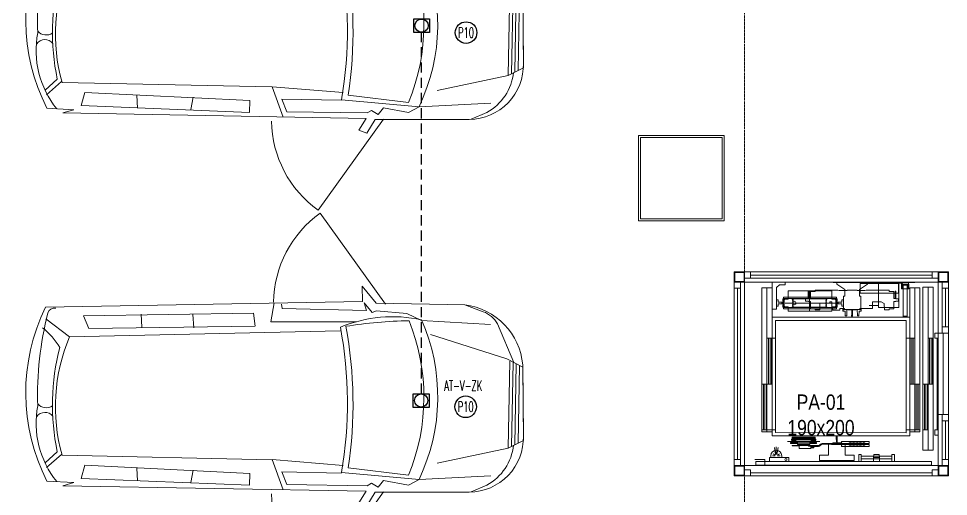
# Model space of a CAD drawing. Extents: x -1439 to 34962, y -872 to 8330.
# Drawn here: x 4591 to 5503, y 1440 to 1909 of the extents above; entities that cross this region are included whole.
import ezdxf
from ezdxf.enums import TextEntityAlignment as Align

# ---------------------------------------------------------------- set-up
doc = ezdxf.new("R2010")
doc.units = 0
doc.linetypes.add('DOT2', pattern=[0.125, 0, -0.125])
doc.linetypes.add('HIDDEN', pattern=[0.375, 0.25, -0.125])
doc.layers.get('0').update_dxf_attribs({"color": 9, "lineweight": 9})
for name, color, linetype, lineweight in [('01', 9, 'Continuous', 9), ('04', 9, 'Continuous', 9), ('05V', 9, 'Continuous', 9), ('06D', 9, 'Continuous', 9), ('07K', 9, 'Continuous', 9), ('10', 9, 'Continuous', 9), ('14', 9, 'Continuous', 9), ('15', 9, 'Continuous', 9), ('20', 9, 'DOT2', 9), ('21', 9, 'Continuous', 9), ('E-KABLO', 7, 'Continuous', 30), ('E-KUVVET', 7, 'Continuous', 30), ('E-YAZI', 7, 'Continuous', 30)]:
    doc.layers.add(name, color=color, linetype=linetype, lineweight=lineweight)
doc.styles.add('E-YAZI', font='txttw.shx')
doc.styles.add('MuuM_TEXT-STANDART', font='ARIALN.TTF')

# ---------------------------------------------------------------- blocks, each defined once
blk = doc.blocks.new('p-kolon-80x80-vw')
at = {"layer": '01'}
blk.add_lwpolyline([(-40, -40), (-40, 40), (40, 40), (40, -40)], close=True, dxfattribs=at)
blk = doc.blocks.new('p-araba-caddy')
for points in [[(4.26, 87.51), (96.49, 89.41), (104.41, 102.92), (112.34, 100.13), (105.35, 88.48), (403.12, 88.69), (392.45, 85.45), (418.68, 84.42, -0.236784), (423.23, -86.05), (112.38, -97.42), (113.04, -112.56), (99.21, -96.1), (12.07, -96.13, -0.35315), (-45.78, -38.19), (-47.76, 31.57, -0.418979), (4.26, 87.51, -0.014091)], [(2.59, 87.13), (-12.8, 80.33, 0.245122), (-38.23, 40.61, 1.092698)], [(409.1, 84.81, -0.220393), (429.15, 10.65, -0.069309), (420.89, -80.59, -0.369387), (413.22, -85.28, 0.321855)], [(64.08, 71.92), (123.59, 65.82, 0.084966), (128.47, -72.87, -0.035125), (66.42, -79.48, -0.194351), (64.08, 71.92, 5.525286)], [(420.8, 66.63), (409.14, 55.57, -0.115145), (408.6, -46.74, 0.095225), (425.84, -65.72, -1.448896)], [(198.7, 59.31), (404.34, 58.71, -0.170159), (399.21, -57.46), (133.8, -68.34)], [(414.2, 20.68, 0.498413), (429.89, 21.34, -5.209749)], [(414.6, 10.43, -0.389225), (429.11, 8.84, 0.453338)], [(-37.08, -40.41), (-20.32, -78.19, 0.180747), (-6.04, -89.68), (12.07, -96.13)]]:
    blk.add_lwpolyline(points, format="xyb")
for points in [[(-16.56, 71.13), (53.81, 76), (63.98, 81.75), (88.77, 77.77), (93.64, 84.4), (100.28, 80.42), (104.7, 83.08), (183.48, 83.52), (188.35, 71.13), (129.93, 71.13)], [(128.39, 63.59), (198.34, 59.3), (187.01, 88.59)], [(220.11, 84.66), (385.27, 81.17), (382, 68.06), (219.94, 73.15), (220.11, 84.66)], [(277.68, 83.09), (275.35, 70.89)], [(330.01, 82.53), (330.93, 69.98)], [(404.84, 57.96), (419.34, 71.17)], [(36.43, 59.8), (-33.06, 43.83), (-47.93, 36.03), (-46.07, -36.03), (-30.09, -43.83), (45.17, -66.5)], [(-42.85, 38.7), (-42.67, -37.69)], [(-39.62, 40.39), (-39.44, -39.27)], [(-36.39, 42.08), (-36.21, -40.84)], [(-33.17, 43.72), (-32.97, -41.82)], [(399.21, -57.46), (422.7, -74.75)], [(217.67, -71.23), (380.57, -66), (385.81, -78.37), (219.1, -84.08), (217.19, -71.23)], [(277.5, -68.54), (278.55, -81.67)], [(328.6, -68.26), (329.42, -80.94)], [(-13.38, -77.2), (54.33, -79.85), (68.94, -86.49), (98.59, -88.7), (103.01, -86.93), (110.98, -96.22), (108.33, -88.7), (191.09, -89.14), (191.97, -93.56)], [(118.18, -77.55), (201.93, -75.8), (199.3, -94.64)]]:
    blk.add_lwpolyline(points)
blk.add_lwpolyline([(53.8, 75.95), (130, 70.57, 0.08903), (133.77, -71.93, -0.153631), (54.26, -80.6, -0.218697)], format="xyb", close=True)
blk = doc.blocks.new('p- caddy')
for p, q in [((-86.52, 354.02), (-175.71, 289.92)), ((97.81, 351.94), (187, 287.83))]:
    blk.add_line(p, q)
blk.add_arc((-86.52, 354.02), 109.84, 215.7081, 269.02404)
at = {"extrusion": (0, 0, -1)}
blk.add_arc((-97.81, 351.94), 109.84, 215.7081, 269.02404, dxfattribs=at)
at = {"rotation": 268.9244510197643}
blk.add_blockref('p-araba-caddy', (10.6, 442.15), dxfattribs=at)
blk = doc.blocks.new('p-as-01')
at = {"layer": '06D'}
for p, q in [((-542.5, -67), (-542.5, -17)), ((-542.5, -17), (870, -17)), ((-542.5, -117), (-542.5, -67)), ((-542.5, -67), (870, -67)), ((870, -67), (-542.5, -67)), ((-525, -152), (-525, -17)), ((-525, -62), (-525, -17)), ((-525, -17), (-75, -17)), ((-525, -32), (-75, -32)), ((-525, -47), (-75, -47)), ((-75, -62), (-525, -62)), ((-75, -17), (-75, -62)), ((-75, -112), (-75, -67)), ((-75, -67), (375, -67)), ((-75, -82), (375, -82)), ((375, -67), (375, -112)), ((870, -17), (870, -67)), ((870, -67), (870, -117)), ((582, -117), (-582, -117)), ((-582, -152), (-582, -117)), ((870, -117), (-582, -117)), ((-582, -120), (-582, -1432)), ((-550, -152), (-553.5, -1432)), ((550, -152), (-550, -152)), ((-75, -97), (375, -97)), ((375, -112), (-75, -112)), ((375, -152), (375, -117)), ((550, -1432), (550, -152)), ((582, -1467), (582, -117)), ((660, -162), (660, -117)), ((660, -117), (925, -117)), ((720, -162), (660, -162)), ((690, -162), (690, -177)), ((750, -162), (690, -162)), ((690, -177), (712, -177)), ((712, -177), (712, -212)), ((872, -162), (720, -162)), ((728, -212), (728, -177)), ((728, -177), (750, -177)), ((750, -177), (750, -162)), ((900, -190), (872, -162)), ((925, -117), (925, -247)), ((-640, -267), (-640, -427)), ((-638, -267), (-640, -267)), ((-638, -267), (-638, -427)), ((676, -231), (662.5, -231)), ((662.5, -748.1), (662.5, -231)), ((676, -265), (676, -230)), ((676, -241.1), (676, -728.1)), ((679, -265), (676, -265)), ((679, -230), (679, -265)), ((757, -223), (683, -223)), ((683, -223), (757, -223)), ((757, -226), (683, -226)), ((712, -212), (728, -212)), ((720, -761.6), (720, -245.4)), ((761, -265), (761, -230)), ((764, -265), (761, -265)), ((764, -230), (764, -265)), ((764, -231), (777.5, -231)), ((764, -241.1), (764, -728.1)), ((777.5, -748.1), (777.5, -231)), ((900, -247), (900, -190)), ((925, -247), (900, -247)), ((-680, -377), (-680, -315.5)), ((-680, -315.5), (-680, -372)), ((-680, -315.5), (-678, -315.5)), ((-678, -315.5), (-680, -315.5)), ((-678, -377), (-678, -315.5)), ((-678, -315.5), (-678, -367)), ((-658, -364.5), (-658, -299.5)), ((-647, -299.5), (-658, -299.5)), ((-658, -342), (-658, -351)), ((-658, -360), (-658, -351)), ((-647, -364.5), (-658, -364.5)), ((-647, -364.5), (-647, -299.5)), ((-645.5, -320), (-647, -320)), ((-645.5, -344), (-647, -344)), ((-647, -350.9), (-647, -359.1)), ((-645.5, -320), (-645.5, -332)), ((-640, -322), (-645.5, -322)), ((-645.5, -332), (-645.5, -322)), ((-645.5, -332), (-645.5, -342)), ((-645.5, -344), (-645.5, -332)), ((-640, -342), (-645.5, -342)), ((-635, -322), (-638, -322)), ((-635, -342), (-638, -342)), ((-635, -312), (-635, -352)), ((-626, -312), (-635, -312)), ((-635, -332), (-635, -322)), ((-635, -332), (-635, -342)), ((-626, -352), (-635, -352)), ((-621, -307), (-626, -312)), ((-626, -312), (-626, -352)), ((-622, -356), (-626, -352)), ((-622, -308), (-622, -427)), ((-617.5, -307), (-621, -307)), ((-616.5, -308), (-617.5, -307)), ((-616.5, -308), (-616.5, -427)), ((-616.5, -318.5), (-613.9, -333.5)), ((-613.9, -520.5), (-613.9, -333.5)), ((-610.1, -333.5), (-613.9, -333.5)), ((-613, -313.5), (-599, -313.5)), ((-599, -313.5), (-613, -313.5)), ((-613, -315.5), (-613, -313.5)), ((-613, -313.5), (-613, -315.5)), ((-613, -315.5), (-599, -315.5)), ((-613, -315.5), (-599, -315.5)), ((-607.5, -318.5), (-610.1, -333.5)), ((-610.1, -333.5), (-610.1, -520.5)), ((-607.5, -535.5), (-607.5, -318.5)), ((-602, -318.5), (-607.5, -318.5)), ((-602, -318.5), (-602, -427)), ((-598, -318.7), (-598, -316.5)), ((-598, -316.5), (-598, -318.7)), ((-598, -318.7), (-598, -535.2)), ((-598, -318.7), (-598, -535.2)), ((-596, -316.5), (-596, -537.5)), ((-596, -537.5), (-596, -316.5)), ((678.5, -316.6), (680.5, -314.6)), ((678.5, -652.6), (678.5, -316.6)), ((680.5, -314.6), (684.3, -314.6)), ((684.3, -314.6), (685.8, -320.4)), ((690, -323.6), (690, -323.6)), ((694.2, -320.4), (694.8, -318.1)), ((694.8, -318.1), (697.2, -318.1)), ((697.2, -318.1), (697.8, -320.4)), ((702, -323.6), (702, -323.6)), ((706.2, -320.4), (706.8, -318.1)), ((706.8, -318.1), (709.2, -318.1)), ((709.2, -318.1), (709.8, -320.4)), ((714, -323.6), (714, -323.6)), ((718.2, -320.4), (718.8, -318.1)), ((718.8, -318.1), (721.2, -318.1)), ((721.2, -318.1), (721.8, -320.4)), ((726, -323.6), (726, -323.6)), ((730.2, -320.4), (730.8, -318.1)), ((730.8, -318.1), (733.2, -318.1)), ((733.2, -318.1), (733.8, -320.4)), ((738, -323.6), (738, -323.6)), ((742.2, -320.4), (742.8, -318.1)), ((742.8, -318.1), (745.2, -318.1)), ((745.2, -318.1), (745.8, -320.4)), ((750, -323.6), (750, -323.6)), ((754.2, -320.4), (755.7, -314.6)), ((755.7, -314.6), (759.5, -314.6)), ((759.5, -314.6), (761.5, -316.6)), ((761.5, -316.6), (761.5, -652.6)), ((-679, -382), (-706.1, -382)), ((-706.1, -493), (-706.1, -382)), ((-706.1, -383), (-678, -383)), ((-680, -372), (-678, -372)), ((-678, -372), (-680, -372)), ((-680, -377), (-680, -372)), ((-678, -377), (-680, -377)), ((-680, -377), (-678, -377)), ((-679, -382), (-679, -377)), ((-678, -367), (-678, -572.4)), ((-668, -367), (-678, -367)), ((-678, -367), (-678, -386.5)), ((-678, -372), (-678, -367)), ((-678, -377), (-678, -372)), ((-678, -448.9), (-678, -487)), ((-668, -367), (-668, -386.5)), ((-668, -427), (-668, -386.5)), ((-668, -396.5), (-668, -395.5)), ((-668, -427), (-668, -487)), ((-661.9, -427), (-661.9, -394.1)), ((-661.7, -394.1), (-661.9, -394.1)), ((-661.9, -395.2), (-661.9, -395.2)), ((-661.9, -459.9), (-661.9, -427)), ((-645.7, -367.5), (-661.7, -367.5)), ((-661.7, -367.5), (-661.7, -394.1)), ((-645.7, -394.1), (-645.7, -367.5)), ((-645.5, -427), (-645.5, -394.1)), ((-645.5, -395.2), (-645.5, -395.2)), ((-645.5, -459.9), (-645.5, -427)), ((-640, -427), (-640, -587)), ((-638, -427), (-638, -587)), ((-622, -546), (-622, -427)), ((-622, -432), (-622, -427)), ((-616.5, -546), (-616.5, -427)), ((-602, -535.5), (-602, -427)), ((-688.8, -498), (-701.1, -498)), ((-699, -498), (-699, -523.4)), ((-691, -498), (-691, -523.4)), ((-686, -572.4), (-686, -497.1)), ((-683.8, -476), (-684, -476)), ((-683.8, -493), (-683.8, -476)), ((-680, -477), (-680, -538.5)), ((-678, -477), (-680, -477)), ((-678, -477), (-680, -477)), ((-680, -482), (-680, -477)), ((-680, -538.5), (-680, -482)), ((-678, -482), (-680, -482)), ((-680, -482), (-678, -482)), ((-680, -538.5), (-678, -538.5)), ((-680, -538.5), (-678, -538.5)), ((-679, -477), (-679, -473.3)), ((-678, -477), (-678, -538.5)), ((-678, -482), (-678, -477)), ((-678, -538.5), (-678, -482)), ((-668, -487), (-678, -487)), ((-661.9, -458.8), (-661.9, -458.8)), ((-661.7, -459.9), (-661.9, -459.9)), ((-661.7, -459.9), (-661.7, -486.5)), ((-661.7, -486.5), (-645.7, -486.5)), ((-658, -554.5), (-658, -489.5)), ((-647, -489.5), (-658, -489.5)), ((-658, -550), (-658, -541)), ((-647, -554.5), (-647, -489.5)), ((-647, -503.1), (-647, -494.9)), ((-645.5, -510), (-647, -510)), ((-645.5, -534), (-647, -534)), ((-645.7, -486.5), (-645.7, -459.9)), ((-645.7, -459.9), (-645.5, -459.9)), ((-645.5, -458.8), (-645.5, -458.8)), ((-645.5, -510), (-645.5, -522)), ((-640, -512), (-645.5, -512)), ((-645.5, -522), (-645.5, -512)), ((-645.5, -534), (-645.5, -522)), ((-645.5, -522), (-645.5, -532)), ((-640, -532), (-645.5, -532)), ((-635, -512), (-638, -512)), ((-635, -532), (-638, -532)), ((-635, -542), (-635, -502)), ((-626, -502), (-635, -502)), ((-635, -522), (-635, -512)), ((-635, -522), (-635, -512)), ((-635, -522), (-635, -532)), ((-635, -522), (-635, -532)), ((-626, -542), (-635, -542)), ((-622, -498), (-626, -502)), ((-626, -542), (-626, -502)), ((-621, -547), (-626, -542)), ((-617.5, -547), (-621, -547)), ((-616.5, -546), (-617.5, -547)), ((-616.5, -535.5), (-613.9, -520.5)), ((-610.1, -520.5), (-613.9, -520.5)), ((-613, -538.5), (-599, -538.5)), ((-599, -538.5), (-613, -538.5)), ((-613, -538.5), (-613, -540.5)), ((-613, -538.5), (-613, -540.5)), ((-613, -540.5), (-599, -540.5)), ((-613, -540.5), (-599, -540.5)), ((-607.5, -535.5), (-610.1, -520.5)), ((-602, -535.5), (-607.5, -535.5)), ((-598, -535.2), (-598, -537.5)), ((-598, -535.2), (-598, -537.5)), ((640, -484.6), (840, -484.6)), ((-771, -582), (-825, -582)), ((-825, -582), (-825, -752)), ((-771, -670), (-771, -582)), ((-679, -589.3), (-670.5, -597.8)), ((-673.3, -583.7), (-665, -592)), ((-665.8, -609.1), (-665.8, -752)), ((-647, -554.5), (-658, -554.5)), ((-658, -608.9), (-658, -752)), ((-638, -587), (-640, -587)), ((-658, -670), (-771, -670)), ((-668, -1066), (-668, -699.5)), ((-668, -699.5), (-658, -699.5)), ((-658, -752), (-658, -670)), ((-658, -1066), (-658, -699.5)), ((-652, -713.5), (-658, -711)), ((-658, -711), (-658, -793)), ((-649.8, -748.2), (-652, -713.5)), ((679, -714.1), (676, -714.1)), ((676, -714.1), (676, -749.1)), ((680.5, -654.6), (678.5, -652.6)), ((679, -749.1), (679, -714.1)), ((684.3, -654.6), (680.5, -654.6)), ((685.8, -648.8), (684.3, -654.6)), ((690, -645.6), (690, -645.6)), ((694.8, -651.1), (694.2, -648.8)), ((697.2, -651.1), (694.8, -651.1)), ((697.8, -648.8), (697.2, -651.1)), ((702, -645.6), (702, -645.6)), ((706.8, -651.1), (706.2, -648.8)), ((709.2, -651.1), (706.8, -651.1)), ((709.8, -648.8), (709.2, -651.1)), ((714, -645.6), (714, -645.6)), ((718.8, -651.1), (718.2, -648.8)), ((721.2, -651.1), (718.8, -651.1)), ((721.8, -648.8), (721.2, -651.1)), ((726, -645.6), (726, -645.6)), ((730.8, -651.1), (730.2, -648.8)), ((733.2, -651.1), (730.8, -651.1)), ((733.8, -648.8), (733.2, -651.1)), ((738, -645.6), (738, -645.6)), ((742.8, -651.1), (742.2, -648.8)), ((745.2, -651.1), (742.8, -651.1)), ((745.8, -648.8), (745.2, -651.1)), ((750, -645.6), (750, -645.6)), ((755.7, -654.6), (754.2, -648.8)), ((759.5, -654.6), (755.7, -654.6)), ((761.5, -652.6), (759.5, -654.6)), ((764, -714.1), (761, -714.1)), ((761, -714.1), (761, -749.1)), ((764, -749.1), (764, -714.1)), ((-825, -752), (-825, -922)), ((-688, -1069.5), (-688, -799.5)), ((-674, -799.5), (-688, -799.5)), ((-674, -799.5), (-674, -801.5)), ((-673.5, -801.5), (-674, -801.5)), ((-673.5, -801.5), (-673.5, -800)), ((-673.5, -800), (-668.5, -800)), ((-668.5, -803.5), (-668.5, -800)), ((-668.5, -803.5), (-668, -803.5)), ((-668, -912.2), (-668, -799.5)), ((-665.8, -752), (-658, -752)), ((-658, -834), (-658, -752)), ((-658, -752), (-658, -752)), ((-658, -793), (-652, -790.5)), ((-658, -803.5), (-657.5, -803.5)), ((-658, -804.5), (-658, -829.5)), ((-657.5, -803.5), (-657.5, -800)), ((-657.5, -800), (-652.5, -800)), ((-652.5, -802.5), (-652.5, -800)), ((-652.5, -802.5), (-652, -802.5)), ((-652, -790.5), (-649.8, -755.8)), ((-638, -799.5), (-652, -799.5)), ((-652, -799.5), (-652, -802.5)), ((-625.4, -748.2), (-649.8, -748.2)), ((-649.8, -755.8), (-625.4, -755.8)), ((-638, -1069.5), (-638, -799.5)), ((-615.4, -747.5), (-625.4, -748.2)), ((-625.4, -755.8), (-615.4, -756)), ((-590, -747.5), (-615.4, -747.5)), ((-615.4, -756), (-590, -756.5)), ((-590, -756.5), (-590, -747.5)), ((653, -821.1), (653, -817.1)), ((653, -817.1), (788, -817.1)), ((676, -748.1), (662.5, -748.1)), ((757, -753.1), (683, -753.1)), ((757, -756.1), (683, -756.1)), ((683, -756.1), (757, -756.1)), ((712, -802.1), (690, -802.1)), ((690, -802.1), (690, -817.1)), ((690, -817.1), (750, -817.1)), ((728, -767.1), (712, -767.1)), ((712, -767.1), (712, -802.1)), ((728, -802.1), (728, -767.1)), ((750, -802.1), (728, -802.1)), ((750, -817.1), (750, -802.1)), ((764, -748.1), (777.5, -748.1)), ((788, -817.1), (788, -832.1)), ((852, -832.1), (904, -751.1)), ((904, -751.1), (920, -751.1)), ((920, -751.1), (920, -729.7)), ((920, -729.7), (925, -729.7)), ((925, -729.7), (925, -902.7)), ((-771, -922), (-771, -834)), ((-771, -834), (-658, -834)), ((-668, -876.9), (-672.5, -879.5)), ((-672.5, -879.5), (-672.5, -890.5)), ((-672.5, -890.5), (-668, -893.1)), ((-668, -909.9), (-672.5, -912.5)), ((-653.5, -879.5), (-658, -876.9)), ((-658, -893.1), (-653.5, -890.5)), ((-653.5, -912.5), (-658, -909.9)), ((-653.5, -890.5), (-653.5, -879.5)), ((615.4, -898.1), (590, -897.6)), ((590, -897.6), (590, -906.6)), ((590, -906.6), (615.4, -906.6)), ((625.4, -898.4), (615.4, -898.1)), ((615.4, -906.6), (625.4, -905.9)), ((649.8, -898.4), (625.4, -898.4)), ((625.4, -905.9), (649.8, -905.9)), ((652, -863.6), (649.8, -898.4)), ((649.8, -905.9), (652, -940.6)), ((658, -861.1), (652, -863.6)), ((668, -821.1), (653, -821.1)), ((658, -902.1), (658, -827.1)), ((658, -827.1), (668, -827.1)), ((658, -943.1), (658, -861.1)), ((658, -903.3), (658, -902.1)), ((658, -978.3), (658, -903.3)), ((668, -827.1), (668, -821.1)), ((788, -832.1), (852, -832.1)), ((925, -902.7), (925, -1075.7)), ((-825, -922), (-771, -922)), ((-672.5, -912.5), (-672.5, -923.5)), ((-672.5, -923.5), (-668, -926.1)), ((-668, -942.9), (-672.5, -945.5)), ((-672.5, -945.5), (-672.5, -956.5)), ((-672.5, -956.5), (-668, -959.1)), ((-668, -975.9), (-672.5, -978.5)), ((-672.5, -978.5), (-672.5, -989.5)), ((-672.5, -989.5), (-668, -992.1)), ((-658, -926.1), (-653.5, -923.5)), ((-653.5, -945.5), (-658, -942.9)), ((-658, -959.1), (-653.5, -956.5)), ((-653.5, -978.5), (-658, -975.9)), ((-658, -992.1), (-653.5, -989.5)), ((-653.5, -923.5), (-653.5, -912.5)), ((-653.5, -956.5), (-653.5, -945.5)), ((-653.5, -989.5), (-653.5, -978.5)), ((652, -940.6), (658, -943.1)), ((653, -988.3), (653, -984.3)), ((653, -984.3), (668, -984.3)), ((788, -988.3), (653, -988.3)), ((668, -978.3), (658, -978.3)), ((668, -984.3), (668, -978.3)), ((852, -973.3), (788, -973.3)), ((788, -973.3), (788, -988.3)), ((904, -1054.3), (852, -973.3)), ((-674, -1069.5), (-688, -1069.5)), ((-674, -1069.5), (-674, -1067.5)), ((-674, -1067.5), (-673.5, -1067.5)), ((-673.5, -1067.5), (-673.5, -1069)), ((-673.5, -1067.5), (-673.5, -1067.5)), ((-673.5, -1069), (-668.5, -1069)), ((-668, -1008.9), (-672.5, -1011.5)), ((-672.5, -1011.5), (-672.5, -1022.5)), ((-672.5, -1022.5), (-668, -1025.1)), ((-668.5, -1065.5), (-668.5, -1069)), ((-668.5, -1065.5), (-668, -1065.5)), ((-668, -1066), (-658, -1066)), ((-653.5, -1011.5), (-658, -1008.9)), ((-658, -1025.1), (-653.5, -1022.5)), ((-658, -1064.5), (-658, -1039.5)), ((-658, -1065.5), (-657.5, -1065.5)), ((-657.5, -1065.5), (-657.5, -1069)), ((-657.5, -1069), (-652.5, -1069)), ((-653.5, -1022.5), (-653.5, -1011.5)), ((-652.5, -1066.5), (-652.5, -1069)), ((-652.5, -1066.5), (-652, -1066.5)), ((-652, -1069.5), (-652, -1066.5)), ((-638, -1069.5), (-652, -1069.5)), ((920, -1054.3), (904, -1054.3)), ((920, -1075.7), (920, -1054.3)), ((925, -1075.7), (920, -1075.7)), ((-582, -1432), (-582, -1467)), ((550, -1432), (-553.5, -1432)), ((-553.5, -1432), (-525, -1432)), ((-525, -1432), (-525, -1567)), ((550, -1432), (375, -1432)), ((375, -1432), (375, -1467)), ((592, -1402.1), (582, -1402.1)), ((582, -1402.1), (582, -1442.1)), ((582, -1432), (582, -1467)), ((582, -1442.1), (592, -1442.1)), ((592, -1442.1), (592, -1402.1)), ((896.6, -1402.1), (592, -1402.1)), ((592, -1402.1), (592, -1442.1)), ((592, -1442.1), (896.6, -1442.1)), ((896.6, -1442.1), (896.6, -1402.1)), ((870, -1467), (-582, -1467)), ((-542.5, -1467), (-542.5, -1517)), ((-542.5, -1517), (870, -1517)), ((870, -1517), (-542.5, -1517)), ((-542.5, -1517), (-542.5, -1567)), ((-75, -1522), (-525, -1522)), ((-525, -1522), (-525, -1567)), ((-525, -1537), (-75, -1537)), ((375, -1472), (-75, -1472)), ((-75, -1472), (-75, -1517)), ((-75, -1487), (375, -1487)), ((-75, -1502), (375, -1502)), ((-75, -1517), (375, -1517)), ((-75, -1567), (-75, -1522)), ((375, -1517), (375, -1472)), ((870, -1517), (870, -1467)), ((870, -1567), (870, -1517)), ((875, -1597), (-725, -1597)), ((-725, -1597), (-725, -1647)), ((-542.5, -1567), (870, -1567)), ((-525, -1552), (-75, -1552)), ((-525, -1567), (-75, -1567)), ((-75, -1597), (-525, -1597)), ((-525, -1597), (-525, -1642)), ((-525, -1612), (-75, -1612)), ((-525, -1627), (-75, -1627)), ((-75, -1642), (-75, -1597)), ((875, -1647), (875, -1597)), ((875, -1647), (-725, -1647)), ((-725, -1647), (-725, -1697)), ((-725, -1647), (875, -1647)), ((-725, -1697), (875, -1697)), ((-525, -1714), (-575, -1714)), ((-575, -1714), (-575, -1747)), ((-525, -1642), (-75, -1642)), ((-525, -1747), (-525, -1714)), ((375, -1647), (-75, -1647)), ((-75, -1647), (-75, -1692)), ((-75, -1662), (375, -1662)), ((-75, -1677), (375, -1677)), ((-75, -1692), (375, -1692)), ((375, -1692), (375, -1647)), ((375, -1714), (425, -1714)), ((375, -1747), (375, -1714)), ((425, -1714), (425, -1747)), ((875, -1697), (875, -1647)), ((-575, -1747), (-525, -1747)), ((-525, -1737), (375, -1737)), ((425, -1747), (375, -1747))]:
    blk.add_line(p, q, dxfattribs=at)
at = {"layer": '06D', "ltscale": 15}
for p, q in [((683, -242), (683, -269)), ((752, -237), (688, -237)), ((757, -269), (757, -242)), ((640, -279), (640, -700.1)), ((678, -274), (645, -274)), ((835, -274), (762, -274)), ((840, -700.1), (840, -279)), ((645, -705.1), (678, -705.1)), ((683, -710.1), (683, -737.1)), ((757, -737.1), (757, -710.1)), ((762, -705.1), (835, -705.1)), ((688, -742.1), (752, -742.1))]:
    blk.add_line(p, q, dxfattribs=at)
at = {"layer": '06D', "ltscale": 0.25}
for p, q in [((761, -446.1), (737, -446.1)), ((737, -446.1), (737, -473.1)), ((761, -472.1), (761, -446.1)), ((664, -539.1), (652, -539.1)), ((652, -539.1), (652, -581.7)), ((667, -493.1), (664, -496.1)), ((664, -496.1), (664, -539.1)), ((734, -493.1), (667, -493.1)), ((737, -473.1), (734, -473.1)), ((734, -473.1), (734, -493.1)), ((836.5, -472.1), (761, -472.1)), ((764, -493.1), (764, -478.1)), ((764, -478.1), (836.5, -478.1)), ((831, -493.1), (764, -493.1)), ((834, -496.1), (831, -493.1)), ((834, -539.1), (834, -496.1)), ((846, -539.1), (834, -539.1)), ((836.5, -478.1), (836.5, -472.1)), ((846, -762.6), (846, -539.1)), ((654.9, -584.7), (694, -585.7)), ((694, -585.7), (719, -586.6)), ((719, -586.6), (719, -684.9)), ((666, -713.8), (651.5, -713.8)), ((651.5, -713.8), (651.5, -782.8)), ((733, -702.1), (666, -702.1)), ((666, -702.1), (666, -713.8)), ((719, -684.9), (733, -684.9)), ((733, -684.9), (733, -702.1)), ((640.8, -815.1), (640.8, -828.9)), ((665.5, -812.1), (643.8, -812.1)), ((651.5, -782.8), (665.5, -782.8)), ((665.5, -782.8), (665.5, -812.1)), ((841.5, -776.5), (846, -762.6)), ((841.5, -852.6), (841.5, -776.5)), ((593.8, -837.9), (593.8, -846.5)), ((636.7, -833.8), (596.7, -834.9)), ((596.7, -849.5), (658, -851)), ((636.7, -833.8), (636.7, -833.8)), ((658, -851), (658, -953.2)), ((843, -852.6), (841.5, -852.6)), ((846, -948.6), (846, -855.6)), ((-659, -920), (-659, -1004)), ((593.8, -957.7), (593.8, -966.4)), ((658, -953.2), (596.7, -954.7)), ((596.7, -969.4), (636.7, -970.5)), ((636.7, -970.5), (636.7, -970.5)), ((640.8, -975.4), (640.8, -989.1)), ((643.8, -992.1), (666, -992.1)), ((666, -992.1), (666, -1102.1)), ((841.5, -1027.8), (841.5, -951.6)), ((841.5, -951.6), (843, -951.6)), ((695, -1070.1), (695, -1154.1)), ((846, -1041.6), (841.5, -1027.8)), ((846, -1265.1), (846, -1041.6)), ((666, -1102.1), (733, -1102.1)), ((733, -1102.1), (733, -1187.1)), ((652, -1222.5), (652, -1265.1)), ((652, -1265.1), (664, -1265.1)), ((715.8, -1217.9), (654.9, -1219.6)), ((664, -1265.1), (664, -1308.1)), ((733, -1187.1), (715.8, -1217.9)), ((834, -1308.1), (834, -1265.1)), ((834, -1265.1), (846, -1265.1)), ((664, -1308.1), (667, -1311.1)), ((667, -1311.1), (734, -1311.1)), ((734, -1311.1), (734, -1331.1)), ((734, -1331.1), (737, -1331.1)), ((737, -1331.1), (737, -1358.1)), ((737, -1358.1), (761, -1358.1)), ((761, -1358.1), (761, -1332.1)), ((761, -1332.1), (836.5, -1332.1)), ((764, -1326.1), (764, -1311.1)), ((764, -1311.1), (831, -1311.1)), ((836.5, -1326.1), (764, -1326.1)), ((831, -1311.1), (834, -1308.1)), ((836.5, -1332.1), (836.5, -1326.1))]:
    blk.add_line(p, q, dxfattribs=at)
at = {"layer": '06D', "linetype": 'Continuous', "ltscale": 0.25}
for p, q in [((921, -717.1), (921, -1300.6)), ((921, -717.1), (925, -717.1)), ((925, -717.1), (925, -1299.7)), ((911, -982.6), (818, -982.6)), ((818, -982.6), (818, -1356.6)), ((911, -1356.6), (911, -982.6)), ((911, -1318.9), (911, -1018.9)), ((911, -1018.9), (921, -1018.9)), ((921, -1018.9), (921, -1318.9)), ((676, -1160.1), (676, -1360.1)), ((921, -1160.1), (676, -1160.1)), ((921, -1122.6), (916, -1122.6)), ((921, -1122.6), (916, -1122.6)), ((916, -1397.6), (916, -1122.6)), ((921, -1397.6), (921, -1122.6)), ((921, -1360.1), (676, -1360.1)), ((818, -1356.6), (911, -1356.6)), ((921, -1318.9), (911, -1318.9)), ((921, -1300.6), (921, -1309.1)), ((921, -1309.1), (921, -1315.1)), ((921, -1315.1), (921, -1322.6)), ((921, -1322.6), (921, -1517.1)), ((925, -1299.7), (925, -1309.1)), ((925, -1309.1), (925, -1315.1)), ((925, -1315.1), (925, -1323.5)), ((925, -1323.5), (925, -1517.1)), ((916, -1397.6), (921, -1397.6)), ((921, -1517.1), (925, -1517.1))]:
    blk.add_line(p, q, dxfattribs=at)
at = {"layer": '06D', "ltscale": 30}
for p, q in [((860.6, -1386.4), (860.6, -1457.9)), ((905, -1386.4), (860.6, -1386.4)), ((896.6, -1391.9), (860.6, -1391.9)), ((896.6, -1452.4), (860.6, -1452.4)), ((905, -1457.9), (860.6, -1457.9)), ((896.6, -1391.9), (896.6, -1452.4))]:
    blk.add_line(p, q, dxfattribs=at)
at = {"layer": '06D', "ltscale": 6}
for p, q in [((905, -1386.4), (905, -1457.9)), ((905, -1387.1), (925, -1387.1)), ((925, -1457.1), (905, -1457.1)), ((923, -1387.1), (923, -1457.1)), ((925, -1387.1), (925, -1457.1))]:
    blk.add_line(p, q, dxfattribs=at)
at = {"layer": '06D'}
for centre, radius in [((-612, -327), 3), ((720, -334.6), 17.5), ((-612, -527), 3)]:
    blk.add_circle(centre, radius, dxfattribs=at)
for centre, radius, start, end in [((683, -230), 7, 90, 180), ((678, -269), 5, 270, 0), ((683, -230), 4, 90, 180), ((688, -242), 5, 90, 180), ((752, -242), 5, 0, 90), ((757, -230), 7, 0, 90), ((757, -230), 4, 0, 90), ((762, -269), 5, 180, 270), ((-612, -327), 3, 0, 180), ((-612, -327), 3, 180, 0), ((-599, -316.5), 3, 0, 90), ((-599, -316.5), 3, 0, 90), ((-599, -316.5), 1, 0, 90), ((-599, -316.5), 1, 0, 90), ((645, -279), 5, 90, 180), ((690, -319.3), 4.3, 195, 270), ((690, -319.3), 4.3, 270, 344.99999), ((702, -319.3), 4.3, 195, 270), ((702, -319.3), 4.3, 270, 344.99999), ((714, -319.3), 4.3, 195, 270), ((714, -319.3), 4.3, 270, 344.99999), ((726, -319.3), 4.3, 195, 270), ((726, -319.3), 4.3, 270, 344.99999), ((738, -319.3), 4.3, 195, 270), ((738, -319.3), 4.3, 270, 344.99999), ((750, -319.3), 4.3, 195, 270), ((750, -319.3), 4.3, 270, 345), ((835, -279), 5, 0, 90), ((-701.1, -493), 5, 180, 270), ((-695, -523.4), 4, 180, 0), ((-688.8, -493), 5, 270, 0), ((-684, -470), 6, 270, 0), ((-612, -527), 3, 0, 180), ((-612, -527), 3, 180, 0), ((-599, -537.5), 1, 270, 0), ((-599, -537.5), 3, 270, 0), ((-599, -537.5), 3, 270, 0), ((-599, -537.5), 1, 270, 0), ((-662, -572.4), 24, 180, 225), ((-662, -572.4), 16, 180, 225), ((-681.8, -609.1), 16, 0, 45), ((-682, -608.9), 24, 0, 45), ((645, -700.1), 5, 180, 270), ((678, -710.1), 5, 0, 90), ((690, -649.9), 4.3, 90, 165.00001), ((690, -649.9), 4.3, 15, 90), ((702, -649.9), 4.3, 90, 165.00001), ((702, -649.9), 4.3, 15, 90), ((714, -649.9), 4.3, 90, 165.00001), ((714, -649.9), 4.3, 15, 90), ((726, -649.9), 4.3, 90, 165.00001), ((726, -649.9), 4.3, 15, 90), ((738, -649.9), 4.3, 90, 165.00001), ((738, -649.9), 4.3, 15, 90), ((750, -649.9), 4.3, 90, 165.00001), ((750, -649.9), 4.3, 15, 90), ((762, -710.1), 5, 90, 180), ((835, -700.1), 5, 270, 0), ((683, -749.1), 7, 180, 270), ((683, -749.1), 4, 180, 270), ((688, -737.1), 5, 180, 270), ((752, -737.1), 5, 270, 0), ((757, -749.1), 4, 270, 0), ((757, -749.1), 7, 270, 0), ((-663, -885), 15, 109.47122, 250.52878), ((-663, -918), 15, 109.47122, 250.52878), ((-663, -885), 9.5, 121.75686, 238.24314), ((-663, -918), 9.5, 121.75686, 238.24314), ((-663, -885), 6, 146.44269, 213.55731), ((-663, -885), 15, 289.47122, 70.52878), ((-663, -885), 9.5, 301.75686, 58.24314), ((-663, -885), 6, 326.44269, 33.55731), ((-663, -918), 15, 289.47122, 70.52878), ((-663, -918), 9.5, 301.75686, 58.24314), ((-663, -951), 15, 109.47122, 250.52878), ((-663, -984), 15, 109.47122, 250.52878), ((-663, -1017), 15, 109.47122, 250.52878), ((-663, -951), 9.5, 121.75686, 238.24314), ((-663, -984), 9.5, 121.75686, 238.24314), ((-663, -918), 6, 146.44269, 213.55731), ((-663, -951), 6, 146.44269, 213.55731), ((-663, -984), 6, 146.44269, 213.55731), ((-663, -918), 6, 326.44269, 33.55731), ((-663, -951), 15, 289.47122, 70.52878), ((-663, -951), 9.5, 301.75686, 58.24314), ((-663, -951), 6, 326.44269, 33.55731), ((-663, -984), 15, 289.47122, 70.52878), ((-663, -984), 9.5, 301.75686, 58.24314), ((-663, -984), 6, 326.44269, 33.55731), ((-663, -1017), 15, 289.47122, 70.52878), ((-663, -1017), 9.5, 121.75686, 238.24314), ((-663, -1017), 6, 146.44269, 213.55731), ((-663, -1017), 9.5, 301.75686, 58.24314), ((-663, -1017), 6, 326.44269, 33.55731)]:
    blk.add_arc(centre, radius, start, end, dxfattribs=at)
at = {"layer": '06D', "ltscale": 0.25}
for centre, radius, start, end in [((655, -581.7), 2.98, 180, 268.47593), ((643.8, -815.1), 3, 90, 180), ((596.8, -837.9), 3, 91.5, 180), ((596.8, -846.5), 2.99, 180, 268.61375), ((635.8, -828.9), 5, 280.303, 360), ((843, -855.6), 3, 360, 90), ((596.8, -957.7), 3, 91.38625, 180), ((596.8, -966.4), 3, 180, 268.5), ((635.8, -975.4), 5, 360, 79.697), ((643.8, -989.1), 3, 180, 270), ((843, -948.6), 3, 270, 0), ((655, -1222.5), 2.98, 91.52407, 180)]:
    blk.add_arc(centre, radius, start, end, dxfattribs=at)
blk = doc.blocks.new('p-asansör-')
at = {"color": 251}
for p, q in [((-194.5, 190), (-20, 190)), ((-194.5, 190), (-20, 190)), ((-193.5, 190), (-193.5, 186)), ((-193.5, 190), (-193.5, 186)), ((-193.5, 189.5), (-21, 189.5)), ((-193.5, 189.5), (-21, 189.5)), ((-21, 186), (-193.5, 186)), ((-21, 186), (-193.5, 186)), ((-124.5, 183.2), (-154.5, 183.2)), ((-124.5, 183.2), (-154.5, 183.2)), ((-30, 184), (-30, 190)), ((-30, 184), (-30, 190)), ((-20, 184), (-30, 184)), ((-20, 184), (-30, 184)), ((-21, 190), (-21, 186)), ((-21, 190), (-21, 186)), ((-124.5, 180.7), (-154.5, 180.7)), ((-124.5, 180.7), (-154.5, 180.7)), ((-42.38, 180.31), (-44.83, 180.31)), ((-42.38, 180.31), (-44.83, 180.31)), ((-42.21, 179.7), (-44.34, 178.47)), ((-42.21, 179.7), (-44.34, 178.47)), ((-41.76, 179.25), (-42.99, 172.13)), ((-41.76, 179.25), (-42.99, 172.13)), ((-41.15, 179.09), (-41.15, 171.63)), ((-41.15, 179.09), (-41.15, 171.63)), ((-40.54, 179.25), (-39.31, 172.13)), ((-40.54, 179.25), (-39.31, 172.13)), ((-40.09, 179.7), (-37.96, 178.47)), ((-40.09, 179.7), (-37.96, 178.47)), ((-39.92, 180.31), (-37.47, 180.31)), ((-39.92, 180.31), (-37.47, 180.31))]:
    blk.add_line(p, q, dxfattribs=at)
at = {"color": 251, "ltscale": 0.25}
for p, q in [((-157, 186), (-154.5, 186)), ((-157, 186), (-157, 179.2)), ((-157, 186), (-154.5, 186)), ((-157, 186), (-157, 179.2)), ((-154.5, 186), (-154.5, 179.2)), ((-154.5, 186), (-154.5, 179.2)), ((-124.5, 186), (-122, 186)), ((-124.5, 186), (-124.5, 179.2)), ((-124.5, 186), (-122, 186)), ((-124.5, 186), (-124.5, 179.2)), ((-122, 186), (-122, 179.2)), ((-122, 186), (-122, 179.2)), ((-154.5, 179.2), (-157, 179.2)), ((-154.5, 179.2), (-157, 179.2)), ((-142, 179.2), (-142.5, 182)), ((-142, 179.2), (-142.5, 182)), ((-137, 179.2), (-142, 179.2)), ((-137, 179.2), (-142, 179.2)), ((-137, 179.2), (-136.5, 182)), ((-137, 179.2), (-136.5, 182)), ((-122, 179.2), (-124.5, 179.2)), ((-122, 179.2), (-124.5, 179.2))]:
    blk.add_line(p, q, dxfattribs=at)
blk.add_line((-6, 184), (-6, 146.42))
blk.add_lwpolyline([(-142.5, 182), (-136.5, 182), (-136.5, 186), (-142.5, 186), (-142.5, 182)], dxfattribs=at)
blk.add_lwpolyline([(-142.5, 182), (-136.5, 182), (-136.5, 186), (-142.5, 186), (-142.5, 182)], dxfattribs=at)
at = {"color": 251}
blk.add_lwpolyline([(-53.4, 186), (-34.4, 186), (-34.4, 182), (-53.4, 182)], close=True, dxfattribs=at)
blk.add_lwpolyline([(-53.4, 186), (-34.4, 186), (-34.4, 182), (-53.4, 182)], close=True, dxfattribs=at)
blk.add_lwpolyline([(-35.84, 182), (-35.84, 180.31, -1), (-46.46, 180.31), (-46.46, 182)], format="xyb", dxfattribs=at)
blk.add_lwpolyline([(-35.84, 182), (-35.84, 180.31, -1), (-46.46, 180.31), (-46.46, 182)], format="xyb", dxfattribs=at)
blk.add_circle((-50.65, 184), 1, dxfattribs=at)
blk.add_circle((-50.65, 184), 1, dxfattribs=at)
at = {"layer": '06D'}
for points in [[(-10, 200), (-200, 200)], [(-200, 200), (-10, 200)], [(-210, 184), (-210, 146)], [(-204, 184), (-204, 146)], [(-6, 10), (-6, 190)], [(0, 10), (0, 190)], [(-210, 16), (-210, 54)], [(-204, 54), (-204, 16)], [(-200, 6), (-10, 6)], [(-10, 0), (-200, 0)]]:
    blk.add_lwpolyline(points, dxfattribs=at)
for points in [[(-10, 190), (-200, 190), (-200, 10), (-10, 10)], [(-10, 190), (-200, 190), (-200, 10), (-10, 10)], [(-200, 60), (-210, 60), (-210, 140), (-200, 140)], [(-200, 60), (-210, 60), (-210, 140), (-200, 140)]]:
    blk.add_lwpolyline(points, close=True, dxfattribs=at)
at = {"layer": '07K'}
blk.add_lwpolyline([(-200, 60), (-200, 140), (-205, 140), (-205, 60)], close=True, dxfattribs=at)
blk.add_lwpolyline([(-200, 60), (-200, 140), (-205, 140), (-205, 60)], close=True, dxfattribs=at)
at = {"layer": '10'}
for points in [[(-200, 190), (-210, 190), (-210, 200), (-200, 200)], [(-200.5, 190.5), (-209.5, 190.5), (-209.5, 199.5), (-200.5, 199.5)], [(-200, 200), (-194, 200), (-194, 194), (-200, 194)], [(-16, 200), (-10, 200), (-10, 194), (-16, 194)], [(-10, 190), (0, 190), (0, 200), (-10, 200)], [(-9.5, 190.5), (-0.5, 190.5), (-0.5, 199.5), (-9.5, 199.5)], [(-204, 190), (-204, 184), (-210, 184), (-210, 190)], [(-6, 184), (-6, 190), (0, 190), (0, 184)], [(-204, 146), (-204, 140), (-210, 140), (-210, 146)], [(-204, 60), (-204, 54), (-210, 54), (-210, 60)], [(-204, 16), (-204, 10), (-210, 10), (-210, 16)], [(-200, 10), (-210, 10), (-210, 0), (-200, 0)], [(-200.5, 9.5), (-209.5, 9.5), (-209.5, 0.5), (-200.5, 0.5)], [(-10, 10), (0, 10), (0, 0), (-10, 0)], [(-9.5, 9.5), (-0.5, 9.5), (-0.5, 0.5), (-9.5, 0.5)], [(-6, 10), (-6, 16), (0, 16), (0, 10)], [(-200, 6), (-194, 6), (-194, 0), (-200, 0)], [(-16, 6), (-10, 6), (-10, 0), (-16, 0)]]:
    blk.add_lwpolyline(points, close=True, dxfattribs=at)
at = {"layer": '15'}
for points in [[(-194, 197), (-16, 197)], [(-207, 184), (-207, 146)], [(-3, 16), (-3, 184)], [(-207, 54), (-207, 16)], [(-194, 3), (-16, 3)]]:
    blk.add_lwpolyline(points, dxfattribs=at)
at = {"layer": '20'}
blk.add_lwpolyline([(-210, 60), (-210, 140)], dxfattribs=at)
blk.add_lwpolyline([(-210, 60), (-210, 140)], dxfattribs=at)
at = {"layer": '05V', "xscale": 0.1, "yscale": 0.1, "rotation": 270}
blk.add_blockref('p-as-01', (-25.3, 102.5), dxfattribs=at)
blk = doc.blocks.new('E-YER DOSEME BUATI')
at = {"layer": 'E-KUVVET', "color": 6}
blk.add_lwpolyline([(-7.75, 6.75), (7.75, 6.75), (7.75, -6.75), (-7.75, -6.75)], close=True, dxfattribs=at)
blk.add_circle((0, 0), 6.5, dxfattribs=at)

msp = doc.modelspace()

# ---------------------------------------------------------------- linework, layer by layer
at = {"layer": '14'}
msp.add_lwpolyline([(5198.84, 1794.5), (5282.84, 1794.5), (5282.84, 1710.5), (5198.84, 1710.5)], close=True, dxfattribs=at)
at = {"layer": '20'}
msp.add_lwpolyline([(5282.84, 3972.5), (5282.84, 3912.5), (5302.84, 3912.5), (5302.84, 290.44), (5282.84, 290.44), (5282.83, 234.5)], dxfattribs=at)
at = {"layer": 'E-KABLO', "color": 6, "linetype": 'HIDDEN', "ltscale": 40}
msp.add_line((4985.89, 1541.08), (4985.9, 1895.41), dxfattribs=at)
at = {"layer": 'E-KABLO', "color": 7, "linetype": 'Continuous'}
for centre in [(5029.68, 1895.33), (5029.32, 1528.25)]:
    msp.add_circle(centre, 10.61, dxfattribs=at)

# ---------------------------------------------------------------- block references
msp.add_blockref('p-kolon-80x80-vw', (5240.84, 1752.5))
at = {"rotation": 179.9999974901973}
msp.add_blockref('p-asansör-', (5292.84, 1660.5), dxfattribs=at)
at = {"layer": '04', "rotation": 270}
for p in [(4596.64, 1908.19), (4596.64, 1542.5)]:
    msp.add_blockref('p- caddy', p, dxfattribs=at)
at = {"layer": 'E-KUVVET'}
for p in [(4986.08, 1902.16), (4985.62, 1534.33)]:
    msp.add_blockref('E-YER DOSEME BUATI', p, dxfattribs=at)

# ---------------------------------------------------------------- texts
at = {"layer": '21', "insert": (5377.84, 1520.17), "char_height": 15, "attachment_point": 5, "style": 'MuuM_TEXT-STANDART'}
msp.add_mtext_dynamic_manual_height_columns('PA-01\\P190x200', width=111, gutter_width=156.51, heights=[0], dxfattribs=at)
at = {"layer": 'E-KABLO', "color": 3, "linetype": 'Continuous', "style": 'E-YAZI', "width": 0.6}
for p in [(5029.68, 1895.33), (5029.32, 1528.25)]:
    msp.add_text('P10', height=10, dxfattribs=at).set_placement(p, align=Align.MIDDLE_CENTER)
at = {"layer": 'E-YAZI', "color": 3, "style": 'E-YAZI', "width": 0.6}
msp.add_text('AT-V-ZK', height=10, dxfattribs=at).set_placement((5008.28, 1543.96, 0))

doc.saveas('drawing.dxf')
